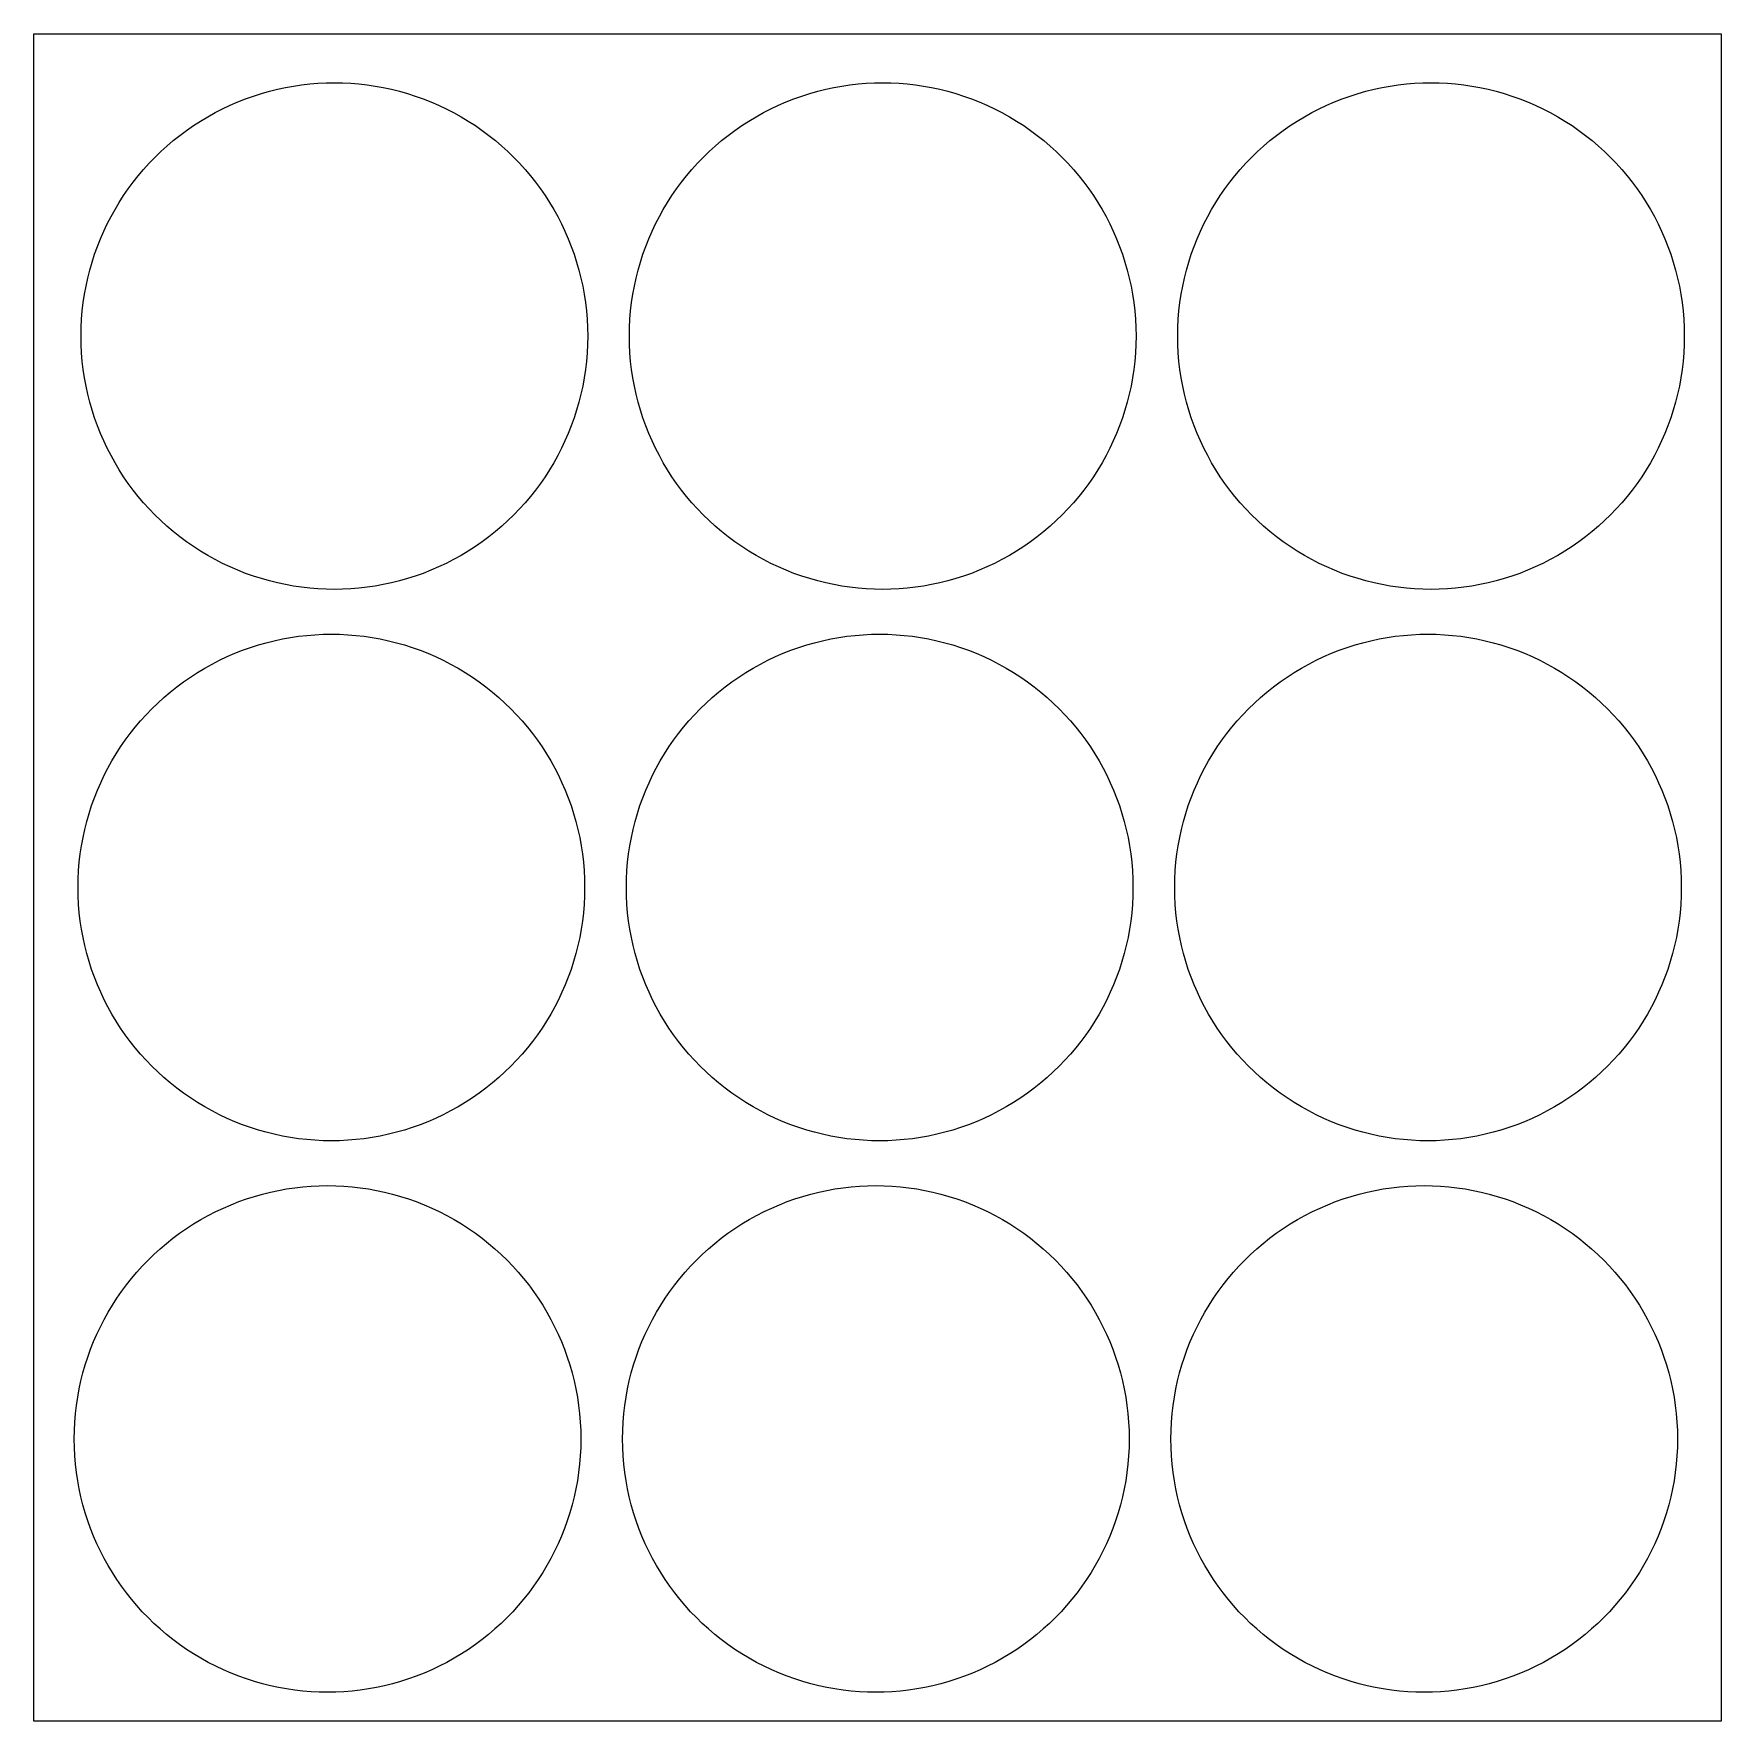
# Model space of a CAD drawing. Extents: x 1 to 300, y 0 to 299.
import ezdxf

# ---------------------------------------------------------------- set-up
doc = ezdxf.new("R2010")
doc.units = 0
doc.layers.add('Capa_1', color=7, linetype='CONTINUOUS')

msp = doc.modelspace()

# ---------------------------------------------------------------- linework, layer by layer
at = {"layer": 'Capa_1', "color": 5}
msp.add_lwpolyline([(0.79024, 298.700835), (299.57048, 298.700835), (299.57048, -0.079405), (0.79024, -0.079405)], close=True, dxfattribs=at)
at = {"layer": 'Capa_1', "color": 1}
for points in [[(98.865299, 245.169044)], [(195.949747, 245.169044)], [(293.034184, 245.169018)], [(98.330764, 147.54005)], [(195.415217, 147.54005)], [(292.499647, 147.54005)], [(97.653648, 49.91109)], [(194.738097, 49.91109)], [(291.822537, 49.91109)]]:
    msp.add_lwpolyline(points, close=True, dxfattribs=at)
for points in [[(31.592059, 284.009265), (45.468334, 292.020736), (62.56461, 292.020736), (76.440886, 284.009265)], [(128.676507, 284.009265), (142.552782, 292.020736), (159.649058, 292.020736), (173.525334, 284.009265)], [(225.760948, 284.009242), (239.637222, 292.020713), (256.733498, 292.020713), (270.609772, 284.009242)], [(9.167645, 245.169044), (9.167645, 261.191986), (17.715783, 275.997794), (31.592059, 284.009265)], [(76.440886, 284.009265), (90.317161, 275.997794), (98.865299, 261.191986), (98.865299, 245.169044)], [(106.252093, 245.169044), (106.252093, 261.191986), (114.800231, 275.997794), (128.676507, 284.009265)], [(173.525334, 284.009265), (187.401609, 275.997794), (195.949747, 261.191986), (195.949747, 245.169044)], [(203.336536, 245.169018), (203.336536, 261.191961), (211.884674, 275.99777), (225.760948, 284.009242)], [(270.609772, 284.009242), (284.486046, 275.99777), (293.034184, 261.191961), (293.034184, 245.169018)], [(31.592059, 206.328823), (17.715783, 214.340294), (9.167645, 229.146102), (9.167645, 245.169044)], [(98.865299, 245.169044), (98.865299, 229.146102), (90.317161, 214.340294), (76.440886, 206.328823)], [(128.676507, 206.328823), (114.800231, 214.340294), (106.252093, 229.146102), (106.252093, 245.169044)], [(195.949747, 245.169044), (195.949747, 229.146102), (187.401609, 214.340294), (173.525334, 206.328823)], [(225.760948, 206.328794), (211.884674, 214.340266), (203.336536, 229.146075), (203.336536, 245.169018)], [(293.034184, 245.169018), (293.034184, 229.146075), (284.486046, 214.340266), (270.609772, 206.328794)], [(76.440886, 206.328823), (62.56461, 198.317352), (45.468334, 198.317352), (31.592059, 206.328823)], [(173.525334, 206.328823), (159.649058, 198.317352), (142.552782, 198.317352), (128.676507, 206.328823)], [(270.609772, 206.328794), (256.733498, 198.317323), (239.637222, 198.317323), (225.760948, 206.328794)], [(31.057524, 186.380271), (44.933799, 194.391742), (62.030075, 194.391742), (75.906351, 186.380271)], [(128.141977, 186.380271), (142.018252, 194.391742), (159.114528, 194.391742), (172.990804, 186.380271)], [(225.226407, 186.380271), (239.102682, 194.391742), (256.198958, 194.391742), (270.075234, 186.380271)], [(8.63311, 147.54005), (8.63311, 163.562992), (17.181248, 178.3688), (31.057524, 186.380271)], [(75.906351, 186.380271), (89.782626, 178.3688), (98.330764, 163.562992), (98.330764, 147.54005)], [(105.717563, 147.54005), (105.717563, 163.562992), (114.265701, 178.3688), (128.141977, 186.380271)], [(172.990804, 186.380271), (186.867079, 178.3688), (195.415217, 163.562992), (195.415217, 147.54005)], [(202.801993, 147.54005), (202.801993, 163.562992), (211.350131, 178.3688), (225.226407, 186.380271)], [(270.075234, 186.380271), (283.951509, 178.3688), (292.499647, 163.562992), (292.499647, 147.54005)], [(31.057524, 108.699829), (17.181248, 116.7113), (8.63311, 131.517108), (8.63311, 147.54005)], [(98.330764, 147.54005), (98.330764, 131.517108), (89.782626, 116.7113), (75.906351, 108.699829)], [(128.141977, 108.699829), (114.265701, 116.7113), (105.717563, 131.517108), (105.717563, 147.54005)], [(195.415217, 147.54005), (195.415217, 131.517108), (186.867079, 116.7113), (172.990804, 108.699829)], [(225.226407, 108.699829), (211.350131, 116.7113), (202.801993, 131.517108), (202.801993, 147.54005)], [(292.499647, 147.54005), (292.499647, 131.517108), (283.951509, 116.7113), (270.075234, 108.699829)], [(75.906351, 108.699829), (62.030075, 100.688358), (44.933799, 100.688358), (31.057524, 108.699829)], [(172.990804, 108.699829), (159.114528, 100.688358), (142.018252, 100.688358), (128.141977, 108.699829)], [(270.075234, 108.699829), (256.198958, 100.688358), (239.102682, 100.688358), (225.226407, 108.699829)], [(30.380408, 88.751311), (44.256683, 96.762782), (61.352959, 96.762782), (75.229235, 88.751311)], [(127.464857, 88.751311), (141.341132, 96.762782), (158.437408, 96.762782), (172.313684, 88.751311)], [(224.549297, 88.751311), (238.425572, 96.762782), (255.521848, 96.762782), (269.398124, 88.751311)], [(7.955994, 49.91109), (7.955994, 65.934032), (16.504132, 80.73984), (30.380408, 88.751311)], [(75.229235, 88.751311), (89.10551, 80.73984), (97.653648, 65.934032), (97.653648, 49.91109)], [(105.040443, 49.91109), (105.040443, 65.934032), (113.588581, 80.73984), (127.464857, 88.751311)], [(172.313684, 88.751311), (186.189959, 80.73984), (194.738097, 65.934032), (194.738097, 49.91109)], [(202.124883, 49.91109), (202.124883, 65.934032), (210.673021, 80.73984), (224.549297, 88.751311)], [(269.398124, 88.751311), (283.274399, 80.73984), (291.822537, 65.934032), (291.822537, 49.91109)], [(30.380408, 11.070869), (16.504132, 19.08234), (7.955994, 33.888148), (7.955994, 49.91109)], [(97.653648, 49.91109), (97.653648, 33.888148), (89.10551, 19.08234), (75.229235, 11.070869)], [(127.464857, 11.070869), (113.588581, 19.08234), (105.040443, 33.888148), (105.040443, 49.91109)], [(194.738097, 49.91109), (194.738097, 33.888148), (186.189959, 19.08234), (172.313684, 11.070869)], [(224.549297, 11.070869), (210.673021, 19.08234), (202.124883, 33.888148), (202.124883, 49.91109)], [(291.822537, 49.91109), (291.822537, 33.888148), (283.274399, 19.08234), (269.398124, 11.070869)], [(75.229235, 11.070869), (61.352959, 3.059398), (44.256683, 3.059398), (30.380408, 11.070869)], [(172.313684, 11.070869), (158.437408, 3.059398), (141.341132, 3.059398), (127.464857, 11.070869)], [(269.398124, 11.070869), (255.521848, 3.059398), (238.425572, 3.059398), (224.549297, 11.070869)]]:
    msp.add_open_spline(points, degree=3, dxfattribs=at)

doc.saveas('drawing.dxf')
